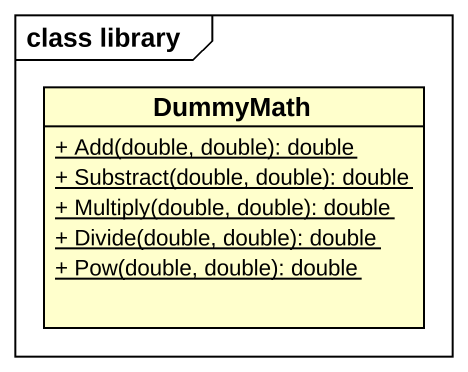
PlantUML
@startuml
mainframe class library
hide circle
hide empty members
skinparam classAttributeIconSize 0
class DummyMath {
  {static} + Add(double, double): double
  {static} + Substract(double, double): double
  {static} + Multiply(double, double): double
  {static} + Divide(double, double): double
  {static} + Pow(double, double): double
}
@enduml
